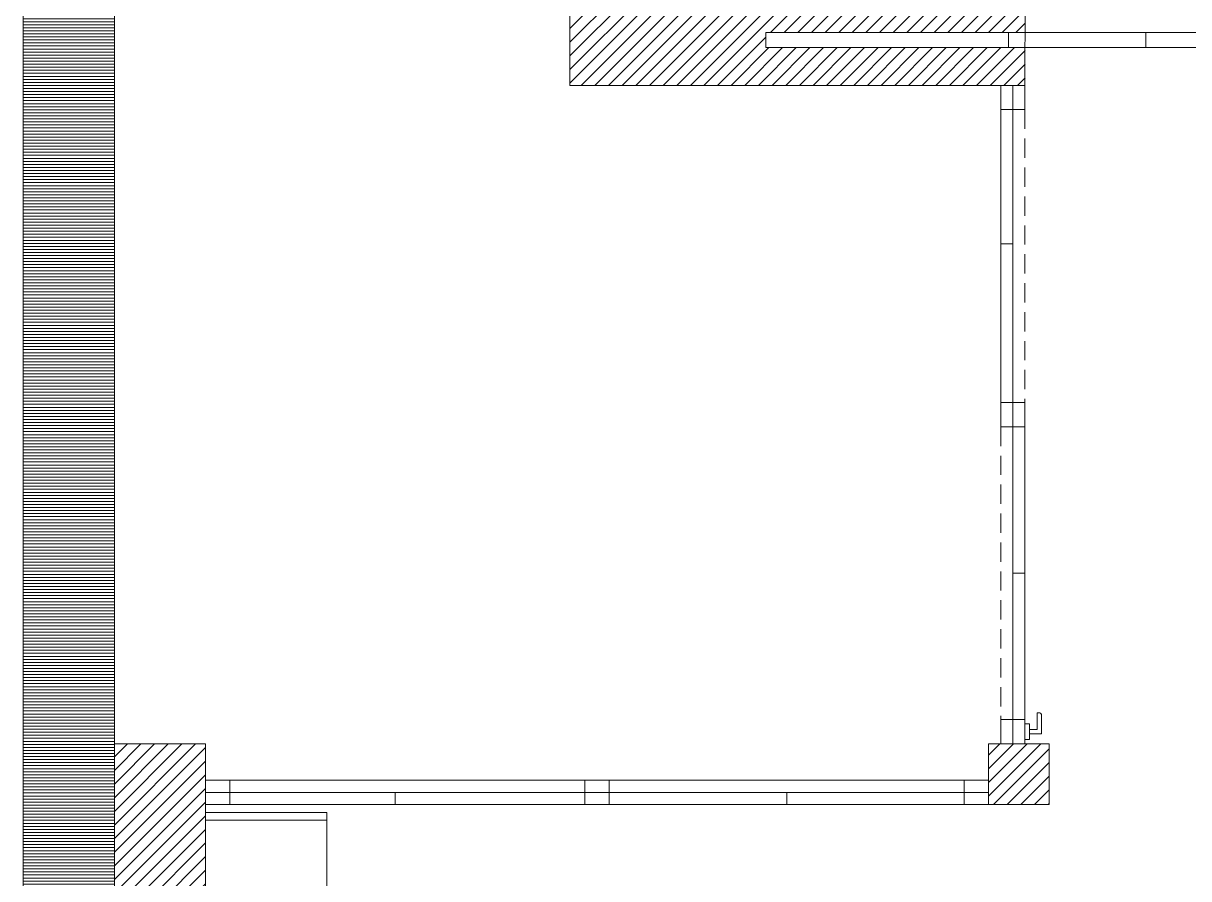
# Model space of a CAD drawing. Header units: millimetres. Extents: x 935 to 13922, y 3203 to 7816.
# Drawn here: x 3544.4 to 3928.3, y 6464.8 to 6746.5 of the extents above; entities that cross this region are included whole.
import ezdxf

# ---------------------------------------------------------------- set-up
doc = ezdxf.new("R2010")
doc.units = ezdxf.units.MM
doc.linetypes.add('TRATTEGGIATA2', pattern=[9.525, 6.35, -3.175])
doc.layers.get('0').update_dxf_attribs({"lineweight": 20})
for name, color, linetype, lineweight in [('binario finestra', 160, 'Continuous', 13), ('campiture', 253, 'Continuous', 0), ('finestre', 141, 'Continuous', 13), ('interni', 210, 'Continuous', 13), ('porte', 230, 'Continuous', 13)]:
    doc.layers.add(name, color=color, linetype=linetype, lineweight=lineweight)
doc.layers.add('VEGETAZIONE', color=7, linetype='Continuous', lineweight=5, true_color=0x387000)

msp = doc.modelspace()

# ---------------------------------------------------------------- hatches: boundary and pattern name
at = {"layer": 'campiture'}
h = msp.add_hatch(dxfattribs=at)
h.set_pattern_fill('_USER', color=256, pattern_type=0)
h.set_pattern_definition([(0, (0, 0), (0, 1), [])])
h.paths.add_polyline_path([(3574.44, 7025.95), (3574.38, 7026.02), (3574.44, 7026.15), (3574.44, 7313.95), (4274.02, 7313.95), (4274.02, 7343.95), (3544.44, 7343.95), (3544.44, 5741.18), (4984.44, 5741.18), (4984.44, 7343.95), (4404.44, 7343.95), (4404.44, 7313.95), (4954.44, 7313.95), (4954.44, 5771.18), (3574.44, 5771.18)])
h = msp.add_hatch(dxfattribs=at)
h.set_pattern_fill('ANSI31', color=256)
h.set_pattern_definition([(45, (435.8615, -1191.1522), (-2.245064, 2.245064), [])])
h.paths.add_polyline_path([(4034.29, 7018.9), (4034.29, 7036.04), (3724.44, 7036.04), (3724.44, 7006.04), (3728.44, 7006.04), (4004.44, 7006.04), (4004.44, 6842.62), (4004.44, 6836.04), (4034.44, 6836.04), (4034.44, 6863.94), (4096.18, 6863.94), (4096.18, 6893.94), (4034.29, 6893.94)])
h.paths.add_polyline_path([(4274.02, 7036.04), (4244.02, 7036.04), (4244.02, 7007.2), (4274.02, 7007.2)], flags=17)
h.paths.add_polyline_path([(4494.39, 6893.94), (4433.91, 6893.94), (4433.91, 6923.94), (4433.91, 7043.94), (4520.27, 7043.94), (4520.27, 7073.94), (4404.44, 7073.94), (4404.44, 6893.94), (4186.18, 6893.94), (4186.18, 6863.94), (4404.44, 6863.94), (4494.39, 6863.94)])
h.paths.add_polyline_path([(4664.44, 7073.94), (4585.27, 7073.94), (4585.27, 7043.94), (4633.91, 7043.94), (4633.91, 6893.94), (4573.91, 6893.94), (4564.39, 6893.94), (4564.39, 6881.44), (4639.39, 6881.44), (4639.39, 6876.44), (4564.39, 6876.44), (4564.39, 6863.94), (4634.44, 6863.94), (4634.44, 6736.67), (4664.44, 6736.67), (4664.44, 6893.94)])
h.paths.add_polyline_path([(4664.44, 6596.67), (4634.44, 6596.67), (4634.44, 6469.41), (4634.44, 6467.18), (4646.94, 6467.18), (4646.94, 6552.18), (4651.94, 6552.18), (4651.94, 6467.18), (4664.44, 6467.18)])
h.paths.add_polyline_path([(4954.44, 6510.62), (4924.44, 6510.62), (4924.44, 6156.26), (4664.44, 6156.26), (4664.44, 6256.26), (4664.44, 6387.18), (4634.44, 6387.18), (4634.44, 6126.26), (4854.44, 6126.26), (4954.44, 6126.26)])
h.paths.add_polyline_path([(4034.44, 6387.18), (4004.44, 6387.18), (4004.44, 6185.94), (4004.44, 6155.18), (3604.44, 6155.18), (3604.44, 6509.18), (3574.44, 6509.18), (3574.44, 6125.18), (4034.44, 6125.18), (4034.44, 6185.94)])
h.paths.add_polyline_path([(3882.37, 6509.18), (3862.37, 6509.18), (3862.37, 6489.18), (3882.37, 6489.18)])
h.paths.add_polyline_path([(4016.94, 6552.18), (4021.94, 6552.18), (4021.94, 6467.18), (4034.44, 6467.18), (4034.44, 6756.04), (4021.79, 6756.04), (4021.79, 6671.04), (4016.79, 6671.04), (4016.79, 6756.04), (4004.44, 6756.04), (3954.44, 6756.04), (3954.44, 6726.04), (4004.44, 6726.04), (4004.44, 6509.18), (3954.44, 6509.18), (3954.44, 6467.18), (4016.94, 6467.18)])
h.paths.add_polyline_path([(3788.97, 6743.47), (3874.41, 6743.47), (3874.44, 6756.04), (3724.44, 6756.04), (3724.44, 6726.04), (3874.37, 6726.04), (3874.4, 6738.47), (3788.97, 6738.47)])

# ---------------------------------------------------------------- linework, layer by layer
for p, q in [((3544.44, 5741.18), (3544.44, 7343.95)), ((3574.44, 7313.95), (3574.44, 5771.18)), ((3724.44, 6756.04), (3724.44, 6726.04)), ((3874.37, 6726.04), (3874.44, 6756.04)), ((3788.97, 6743.47), (3788.97, 6738.47)), ((3874.44, 6743.47), (3788.97, 6743.47)), ((3874.44, 6738.47), (3788.97, 6738.47)), ((3724.44, 6726.04), (3874.37, 6726.04)), ((3870.37, 6517.18), (3866.37, 6517.18)), ((3866.37, 6509.18), (3866.37, 6517.18)), ((3866.37, 6517.18), (3870.37, 6517.18)), ((3874.37, 6517.18), (3870.37, 6517.18)), ((3870.37, 6509.18), (3870.37, 6517.18)), ((3870.37, 6517.18), (3874.37, 6517.18)), ((3874.37, 6517.18), (3874.37, 6509.18)), ((3574.44, 6509.18), (3574.44, 6125.18)), ((3574.44, 6509.18), (3604.44, 6509.18)), ((3574.44, 6509.18), (3574.44, 6125.18)), ((3604.44, 6509.18), (3604.44, 6155.18)), ((3882.37, 6509.18), (3862.37, 6509.18)), ((3862.37, 6489.18), (3862.37, 6509.18)), ((3870.37, 6509.18), (3866.37, 6509.18)), ((3874.37, 6509.18), (3870.37, 6509.18)), ((3882.37, 6489.18), (3882.37, 6509.18)), ((3604.44, 6497.18), (3604.44, 6489.18)), ((3604.44, 6497.18), (3612.44, 6497.18)), ((3612.44, 6497.18), (3612.44, 6489.18)), ((3729.4, 6497.18), (3729.4, 6489.18)), ((3729.4, 6497.18), (3737.4, 6497.18)), ((3737.4, 6497.18), (3737.4, 6489.18)), ((3854.37, 6493.18), (3854.37, 6497.18)), ((3854.37, 6497.18), (3862.37, 6497.18)), ((3604.44, 6493.18), (3612.44, 6493.18)), ((3729.4, 6493.18), (3737.4, 6493.18)), ((3854.37, 6489.18), (3854.37, 6493.18)), ((3854.37, 6493.18), (3862.37, 6493.18)), ((3604.44, 6489.18), (3612.44, 6489.18)), ((3729.4, 6489.18), (3737.4, 6489.18)), ((3862.37, 6489.18), (3854.37, 6489.18)), ((3882.37, 6489.18), (3862.37, 6489.18))]:
    msp.add_line(p, q)
for points in [[(3866.37, 6726.04), (3870.37, 6726.04), (3870.37, 6718.04), (3866.37, 6718.04)], [(3870.37, 6726.04), (3874.37, 6726.04), (3874.37, 6718.04), (3870.37, 6718.04)], [(3866.37, 6621.61), (3870.37, 6621.61), (3870.37, 6613.61), (3866.37, 6613.61)], [(3870.37, 6621.61), (3874.37, 6621.61), (3874.37, 6613.61), (3870.37, 6613.61)]]:
    msp.add_lwpolyline(points, close=True)
at = {"layer": 'binario finestra', "linetype": 'TRATTEGGIATA2'}
for p, q in [((3874.37, 6718.04), (3874.37, 6621.61)), ((3866.37, 6613.61), (3866.37, 6517.18))]:
    msp.add_line(p, q, dxfattribs=at)
at = {"layer": 'finestre'}
for p, q in [((3866.37, 6726.04), (3866.37, 6621.61)), ((3870.37, 6726.04), (3870.37, 6509.18)), ((3866.37, 6673.83), (3870.37, 6673.83)), ((3874.37, 6621.61), (3874.37, 6509.18)), ((3870.37, 6565.39), (3874.37, 6565.39)), ((3604.44, 6497.18), (3729.4, 6497.18)), ((3737.4, 6497.18), (3854.37, 6497.18)), ((3604.44, 6493.18), (3862.37, 6493.18)), ((3666.92, 6493.18), (3666.92, 6489.18)), ((3795.88, 6493.18), (3795.88, 6489.18)), ((3604.44, 6489.18), (3862.37, 6489.18))]:
    msp.add_line(p, q, dxfattribs=at)
at = {"layer": 'interni'}
for p, q in [((3604.44, 6486.55), (3604.44, 6157.8)), ((3604.44, 6486.55), (3644.46, 6486.55)), ((3604.44, 6484.05), (3644.46, 6484.05)), ((3644.46, 6157.8), (3644.46, 6486.55))]:
    msp.add_line(p, q, dxfattribs=at)
at = {"layer": 'porte'}
for p, q in [((3868.97, 6738.47), (3868.97, 6743.47)), ((3874.44, 6743.47), (3954.44, 6743.47)), ((3914.21, 6738.47), (3914.21, 6743.47)), ((3874.44, 6738.47), (3954.44, 6738.47)), ((3878.85, 6519.43), (3878.35, 6519.43)), ((3878.35, 6519.43), (3878.35, 6513.93)), ((3879.85, 6512.43), (3879.85, 6518.43)), ((3878.35, 6513.93), (3875.85, 6513.93)), ((3875.85, 6512.43), (3879.85, 6512.43))]:
    msp.add_line(p, q, dxfattribs=at)
msp.add_lwpolyline([(3874.37, 6510.63), (3874.37, 6515.73), (3875.85, 6515.73), (3875.85, 6510.63)], close=True, dxfattribs=at)
msp.add_arc((3878.85, 6518.43), 1, 0, 90, dxfattribs=at)
at = {"layer": 'VEGETAZIONE'}
for p, q in [((3544.44, 7343.95), (3544.44, 5741.18)), ((3574.44, 7313.95), (3574.44, 5771.18))]:
    msp.add_line(p, q, dxfattribs=at)

doc.saveas('drawing.dxf')
